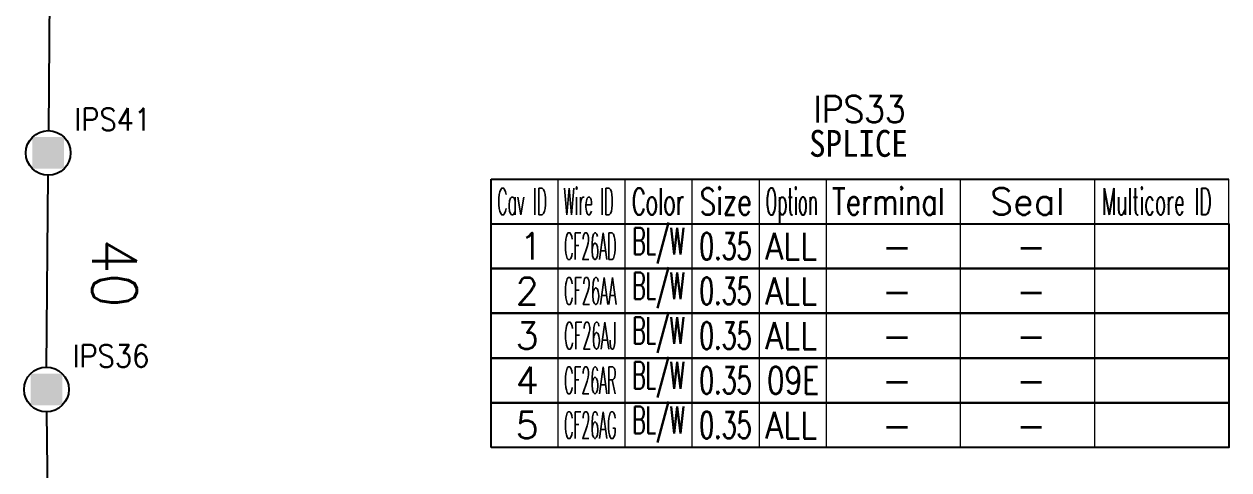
# Model space of a CAD drawing. Header units: inches. Extents: x 47316 to 59086, y 3141 to 11743.
# Drawn here: x 52817.2 to 52951.9, y 8721.1 to 8770.9 of the extents above; entities that cross this region are included whole.
import ezdxf

# ---------------------------------------------------------------- set-up
doc = ezdxf.new("R2010")
doc.units = ezdxf.units.IN
doc.header["$MEASUREMENT"] = 0
doc.styles.get("Standard").update_dxf_attribs({"font": ''})
doc.styles.get('Standard').set_extended_font_data('SimSun')
doc.linetypes.add('_VH_OTCON', pattern='A,0.0001,[7,VeSys.shx,S=0.1,R=0,X=0,Y=0],-0.4,[7,VeSys.shx,S=0.1,R=0,X=0,Y=0],-0.4,["X",Standard,S=1,R=0,X=-0.5,Y=-0.5],-0.0001,[7,VeSys.shx,S=0.1,R=0,X=0,Y=0],-0.4', length=1.2002)

msp = doc.modelspace()

# ---------------------------------------------------------------- linework, layer by layer
at = {"color": 0, "linetype": '_VH_OTCON', "lineweight": -2, "ltscale": 5}
for p, q in [((52820.33, 8814.96), (52819.92, 8759.04)), ((52819.72, 8732.59), (52819.88, 8754.04)), ((52820.36, 8677.04), (52819.73, 8727.59))]:
    msp.add_line(p, q, dxfattribs=at)
at = {"color": 0, "linetype": 'Continuous', "lineweight": -2}
for p, q in [((52869.42, 8753.61), (52951.92, 8753.61)), ((52869.42, 8748.61), (52869.42, 8753.61)), ((52869.42, 8748.61), (52951.92, 8748.61))]:
    msp.add_line(p, q, dxfattribs=at)
at = {"color": 7, "linetype": 'Continuous', "lineweight": 15}
for p, q in [((52876.92, 8748.61), (52876.92, 8753.61)), ((52884.42, 8748.61), (52884.42, 8753.61)), ((52891.92, 8748.61), (52891.92, 8753.61)), ((52899.42, 8748.61), (52899.42, 8753.61)), ((52906.92, 8748.61), (52906.92, 8753.61)), ((52921.92, 8748.61), (52921.92, 8753.61)), ((52936.92, 8748.61), (52936.92, 8753.61)), ((52951.92, 8748.61), (52951.92, 8753.61))]:
    msp.add_line(p, q, dxfattribs=at)
at = {"color": 102, "linetype": 'Continuous', "lineweight": 15}
for p, q in [((52876.92, 8743.61), (52876.92, 8748.61)), ((52884.42, 8743.61), (52884.42, 8748.61)), ((52891.92, 8743.61), (52891.92, 8748.61)), ((52899.42, 8743.61), (52899.42, 8748.61)), ((52906.92, 8743.61), (52906.92, 8748.61)), ((52921.92, 8743.61), (52921.92, 8748.61)), ((52936.92, 8743.61), (52936.92, 8748.61)), ((52876.92, 8738.61), (52876.92, 8743.61)), ((52884.42, 8738.61), (52884.42, 8743.61)), ((52891.92, 8738.61), (52891.92, 8743.61)), ((52899.42, 8738.61), (52899.42, 8743.61)), ((52906.92, 8738.61), (52906.92, 8743.61)), ((52921.92, 8738.61), (52921.92, 8743.61)), ((52936.92, 8738.61), (52936.92, 8743.61)), ((52876.92, 8733.61), (52876.92, 8738.61)), ((52884.42, 8733.61), (52884.42, 8738.61)), ((52891.92, 8733.61), (52891.92, 8738.61)), ((52899.42, 8733.61), (52899.42, 8738.61)), ((52906.92, 8733.61), (52906.92, 8738.61)), ((52921.92, 8733.61), (52921.92, 8738.61)), ((52936.92, 8733.61), (52936.92, 8738.61)), ((52876.92, 8728.61), (52876.92, 8733.61)), ((52884.42, 8728.61), (52884.42, 8733.61)), ((52891.92, 8728.61), (52891.92, 8733.61)), ((52899.42, 8728.61), (52899.42, 8733.61)), ((52906.92, 8728.61), (52906.92, 8733.61)), ((52921.92, 8728.61), (52921.92, 8733.61)), ((52936.92, 8728.61), (52936.92, 8733.61)), ((52876.92, 8723.61), (52876.92, 8728.61)), ((52884.42, 8723.61), (52884.42, 8728.61)), ((52891.92, 8723.61), (52891.92, 8728.61)), ((52899.42, 8723.61), (52899.42, 8728.61)), ((52906.92, 8723.61), (52906.92, 8728.61)), ((52921.92, 8723.61), (52921.92, 8728.61)), ((52936.92, 8723.61), (52936.92, 8728.61))]:
    msp.add_line(p, q, dxfattribs=at)
at = {"color": 0, "linetype": 'Continuous', "lineweight": -2}
for points in [[(52869.42, 8743.61), (52869.42, 8748.61), (52951.92, 8748.61), (52951.92, 8743.61)], [(52869.42, 8738.61), (52869.42, 8743.61), (52951.92, 8743.61), (52951.92, 8738.61)], [(52869.42, 8733.61), (52869.42, 8738.61), (52951.92, 8738.61), (52951.92, 8733.61)], [(52869.42, 8728.61), (52869.42, 8733.61), (52951.92, 8733.61), (52951.92, 8728.61)], [(52869.42, 8723.61), (52869.42, 8728.61), (52951.92, 8728.61), (52951.92, 8723.61)]]:
    msp.add_lwpolyline(points, close=True, dxfattribs=at)
for centre in [(52819.9, 8756.54), (52819.7, 8730.09)]:
    msp.add_circle(centre, 2.5, dxfattribs=at)
at = {"color": 0, "linetype": 'Continuous', "lineweight": -2, "extrusion": (0, 0, -1)}
for points in [[(-52818.13, 8758.31), (-52818.13, 8754.78), (-52821.67, 8758.31), (-52821.67, 8754.78)], [(-52817.93, 8731.85), (-52817.93, 8728.32), (-52821.47, 8731.85), (-52821.47, 8728.32)]]:
    msp.add_solid(points, dxfattribs=at)

# ---------------------------------------------------------------- texts
at = {"color": 6, "linetype": 'Continuous', "lineweight": 20, "char_height": 3, "attachment_point": 1}
for s, insert, width in [('\\Fromans.shx;\\W0.9000000000;\\T1.0000000000;\\o\\lIPS33', (52905.47, 8762.93), 11.4429), ('\\f黑体|b0|i0|c1|p0;\\W0.9000000000;\\T1.0000000000;\\o\\lSPLICE', (52904.99, 8759.11), 11.6494)]:
    msp.add_mtext(s, dxfattribs=dict(at, insert=insert, width=width))
at = {"color": 21, "linetype": 'Continuous', "lineweight": 15, "attachment_point": 1}
for s, insert, char_height, width in [('\\Fromans.shx;\\W0.9000000000;\\T1.0000000000;\\o\\lIPS41', (52822.83, 8761.54), 2.5, 9.5357), ('\\Fromans.shx;\\W0.3855932203;\\T1.0000000000;\\o\\lCF26AD', (52877.59, 8747.61), 3, 6.5), ('\\Fromans.shx;\\W0.6500000000;\\T1.0000000000;\\o\\l0.35', (52892.7, 8747.61), 3, 6.5), ('\\Fromans.shx;\\W1.0000000000;\\T1.0000000000;\\o\\l-', (52913.14, 8747.61), 3, 3.7143), ('\\Fromans.shx;\\W0.3956521739;\\T1.0000000000;\\o\\lCF26AA', (52877.59, 8742.61), 3, 6.5), ('\\Fromans.shx;\\W0.6500000000;\\T1.0000000000;\\o\\l0.35', (52892.7, 8742.61), 3, 6.5), ('\\Fromans.shx;\\W1.0000000000;\\T1.0000000000;\\o\\l-', (52913.14, 8742.61), 3, 3.7143), ('\\Fromans.shx;\\W0.4026548673;\\T1.0000000000;\\o\\lCF26AJ', (52877.6, 8737.61), 3, 6.5), ('\\Fromans.shx;\\W0.6500000000;\\T1.0000000000;\\o\\l0.35', (52892.7, 8737.61), 3, 6.5), ('\\Fromans.shx;\\W1.0000000000;\\T1.0000000000;\\o\\l-', (52913.14, 8737.61), 3, 3.7143), ('\\Fromans.shx;\\W0.9000000000;\\T1.0000000000;\\o\\lIPS36', (52822.63, 8735.09), 2.5, 9.5357), ('\\Fromans.shx;\\W0.3855932203;\\T1.0000000000;\\o\\lCF26AR', (52877.59, 8732.61), 3, 6.5), ('\\Fromans.shx;\\W0.6500000000;\\T1.0000000000;\\o\\l0.35', (52892.7, 8732.61), 3, 6.5), ('\\Fromans.shx;\\W1.0000000000;\\T1.0000000000;\\o\\l-', (52913.14, 8732.61), 3, 3.7143), ('\\Fromans.shx;\\W0.3855932203;\\T1.0000000000;\\o\\lCF26AG', (52877.59, 8727.61), 3, 6.5), ('\\Fromans.shx;\\W0.6500000000;\\T1.0000000000;\\o\\l0.35', (52892.7, 8727.61), 3, 6.5), ('\\Fromans.shx;\\W1.0000000000;\\T1.0000000000;\\o\\l-', (52913.14, 8727.61), 3, 3.7143)]:
    msp.add_mtext(s, dxfattribs=dict(at, insert=insert, char_height=char_height, width=width))
at = {"color": 7, "linetype": 'Continuous', "lineweight": 15, "char_height": 3, "attachment_point": 1}
for s, insert, width in [('\\Fromans.shx;\\W0.4292452830;\\T1.0000000000;\\o\\lCav ID', (52870.11, 8752.61), 6.5), ('\\Fromans.shx;\\W0.4026548673;\\T1.0000000000;\\o\\lWire ID', (52877.54, 8752.61), 6.5), ('\\Fromans.shx;\\W0.5687500000;\\T1.0000000000;\\o\\lColor', (52885.17, 8752.61), 6.5), ('\\Fromans.shx;\\W0.7222222222;\\T1.0000000000;\\o\\lSize', (52892.73, 8752.61), 6.5), ('\\Fromans.shx;\\W0.4595959596;\\T1.0000000000;\\o\\lOption', (52900.12, 8752.61), 6.5), ('\\Fromans.shx;\\W0.7480916031;\\T1.0000000000;\\o\\lTerminal', (52907.53, 8752.61), 14), ('\\Fromans.shx;\\W1.0000000000;\\T1.0000000000;\\o\\lSeal', (52925.21, 8752.61), 9.2857), ('\\Fromans.shx;\\W0.5185185185;\\T1.0000000000;\\o\\lMulticore ID', (52937.72, 8752.61), 14), ('\\Fromans.shx;\\W1.0000000000;\\T1.0000000000;\\o\\l1', (52872.6, 8747.61), 2.8571), ('\\Fromans.shx;\\W1.0000000000;\\T1.0000000000;\\o\\l2', (52872.17, 8742.61), 2.8571), ('\\Fromans.shx;\\W1.0000000000;\\T1.0000000000;\\o\\l3', (52872.17, 8737.61), 2.8571), ('\\Fromans.shx;\\W1.0000000000;\\T1.0000000000;\\o\\l4', (52872.17, 8732.61), 2.8571), ('\\Fromans.shx;\\W1.0000000000;\\T1.0000000000;\\o\\l5', (52872.17, 8727.61), 2.8571)]:
    msp.add_mtext(s, dxfattribs=dict(at, insert=insert, width=width))
at = {"color": 140, "linetype": 'Continuous', "lineweight": 15, "char_height": 3, "attachment_point": 1}
for s, insert, width in [('\\Fromans.shx;\\W0.5416666667;\\T1.0000000000;\\o\\lBL/W', (52885.23, 8748.18), 6.5), ('\\Fromans.shx;\\W0.8750000000;\\T1.0000000000;\\o\\lALL', (52900.05, 8747.61), 6.5), ('\\Fromans.shx;\\W1.0000000000;\\T1.0000000000;\\o\\l-', (52928.14, 8747.61), 3.7143), ('\\Fromans.shx;\\W0.5416666667;\\T1.0000000000;\\o\\lBL/W', (52885.23, 8743.18), 6.5), ('\\Fromans.shx;\\W0.8750000000;\\T1.0000000000;\\o\\lALL', (52900.05, 8742.61), 6.5), ('\\Fromans.shx;\\W1.0000000000;\\T1.0000000000;\\o\\l-', (52928.14, 8742.61), 3.7143), ('\\Fromans.shx;\\W0.5416666667;\\T1.0000000000;\\o\\lBL/W', (52885.23, 8738.18), 6.5), ('\\Fromans.shx;\\W0.8750000000;\\T1.0000000000;\\o\\lALL', (52900.05, 8737.61), 6.5), ('\\Fromans.shx;\\W1.0000000000;\\T1.0000000000;\\o\\l-', (52928.14, 8737.61), 3.7143), ('\\Fromans.shx;\\W0.5416666667;\\T1.0000000000;\\o\\lBL/W', (52885.23, 8733.18), 6.5), ('\\Fromans.shx;\\W0.7711864407;\\T1.0000000000;\\o\\l09E', (52900.26, 8732.61), 6.5), ('\\Fromans.shx;\\W1.0000000000;\\T1.0000000000;\\o\\l-', (52928.14, 8732.61), 3.7143), ('\\Fromans.shx;\\W0.5416666667;\\T1.0000000000;\\o\\lBL/W', (52885.23, 8728.18), 6.5), ('\\Fromans.shx;\\W0.8750000000;\\T1.0000000000;\\o\\lALL', (52900.05, 8727.61), 6.5), ('\\Fromans.shx;\\W1.0000000000;\\T1.0000000000;\\o\\l-', (52928.14, 8727.61), 3.7143)]:
    msp.add_mtext(s, dxfattribs=dict(at, insert=insert, width=width))
at = {"color": 7, "linetype": '_VH_OTCON', "lineweight": 18, "ltscale": 5, "insert": (52829.8, 8746.96), "char_height": 5, "width": 8.5714, "attachment_point": 1, "rotation": 270}
msp.add_mtext('\\Fromans.shx;\\W0.9000000000;\\T1.0000000000;\\o\\l40', dxfattribs=at)

doc.saveas('drawing.dxf')
